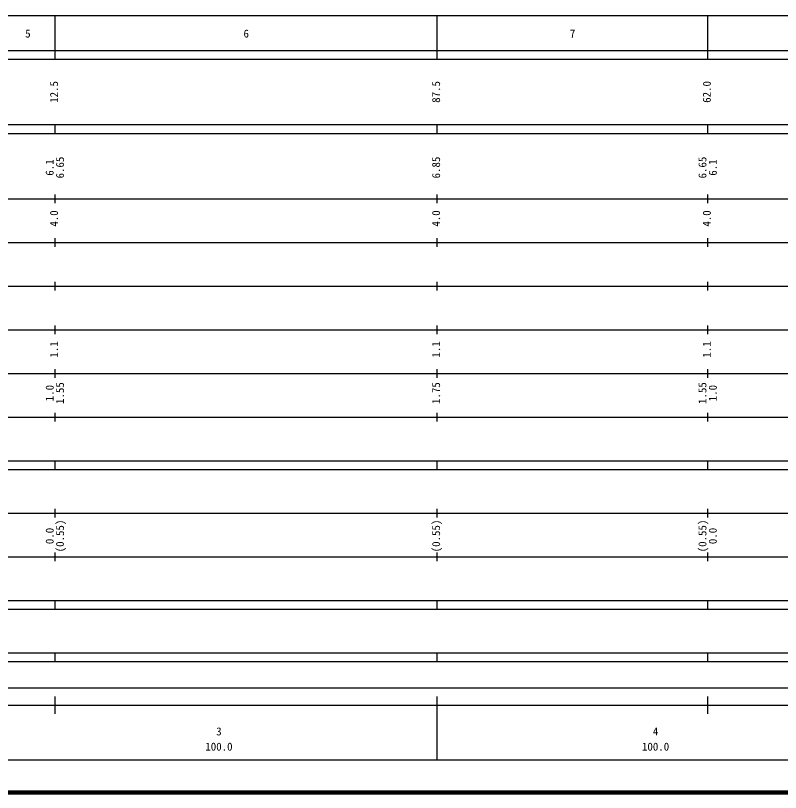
# Model space of a CAD drawing. Units: millimetres on the paper, enlarged 1000 times. Extents: x 40000 to 680000, y 20000 to 380000.
# Drawn here: x 271419 to 446600, y 20000 to 198000 of the extents above; entities that cross this region are included whole.
import ezdxf
from ezdxf.enums import TextEntityAlignment as Align

# ---------------------------------------------------------------- set-up
doc = ezdxf.new("R2010")
doc.units = ezdxf.units.MM
doc.header["$LTSCALE"] = 1000
doc.layers.add('M-TTL', color=2, linetype='Continuous', lineweight=140)
doc.layers.add('M-TTL-BAND', color=7, linetype='Continuous', lineweight=25)
doc.styles.add('ＭＳ ゴシック', font='')
doc.styles.get('ＭＳ ゴシック').set_extended_font_data('MS Gothic')

msp = doc.modelspace()

# ---------------------------------------------------------------- linework, layer by layer
at = {"layer": 'M-TTL'}
msp.add_line((40000, 20000), (680000, 20000), dxfattribs=at)
at = {"layer": 'M-TTL-BAND'}
for p, q in [((68000, 198000), (579000, 198000)), ((280500, 188000), (280500, 198000)), ((368000, 188000), (368000, 198000)), ((430000, 188000), (430000, 198000)), ((40000, 190000), (579000, 190000)), ((40000, 188000), (579000, 188000)), ((40000, 173000), (579000, 173000)), ((280500, 171000), (280500, 173000)), ((368000, 171000), (368000, 173000)), ((430000, 171000), (430000, 173000)), ((40000, 171000), (579000, 171000)), ((280500, 155000), (280500, 157000)), ((368000, 155000), (368000, 157000)), ((430000, 155000), (430000, 157000)), ((40000, 156000), (579000, 156000)), ((46000, 146000), (579000, 146000)), ((280500, 145000), (280500, 147000)), ((368000, 145000), (368000, 147000)), ((430000, 145000), (430000, 147000)), ((52000, 136000), (579000, 136000)), ((280500, 135000), (280500, 137000)), ((368000, 135000), (368000, 137000)), ((430000, 135000), (430000, 137000)), ((280500, 125000), (280500, 127000)), ((368000, 125000), (368000, 127000)), ((430000, 125000), (430000, 127000)), ((46000, 126000), (579000, 126000)), ((52000, 116000), (579000, 116000)), ((280500, 115000), (280500, 117000)), ((368000, 115000), (368000, 117000)), ((430000, 115000), (430000, 117000)), ((280500, 105000), (280500, 107000)), ((368000, 105000), (368000, 107000)), ((430000, 105000), (430000, 107000)), ((46000, 106000), (579000, 106000)), ((40000, 96000), (579000, 96000)), ((280500, 94000), (280500, 96000)), ((368000, 94000), (368000, 96000)), ((430000, 94000), (430000, 96000)), ((40000, 94000), (579000, 94000)), ((49000, 84000), (579000, 84000)), ((280500, 83000), (280500, 85000)), ((368000, 83000), (368000, 85000)), ((430000, 83000), (430000, 85000)), ((280500, 73000), (280500, 75000)), ((368000, 73000), (368000, 75000)), ((430000, 73000), (430000, 75000)), ((40000, 74000), (579000, 74000)), ((40000, 64000), (579000, 64000)), ((280500, 62000), (280500, 64000)), ((368000, 62000), (368000, 64000)), ((430000, 62000), (430000, 64000)), ((40000, 62000), (579000, 62000)), ((40000, 52000), (579000, 52000)), ((280500, 50000), (280500, 52000)), ((368000, 50000), (368000, 52000)), ((430000, 50000), (430000, 52000)), ((40000, 50000), (579000, 50000)), ((71000, 44000), (555800, 44000)), ((280500, 38000), (280500, 42000)), ((368000, 27500), (368000, 42000)), ((430000, 38000), (430000, 42000)), ((40000, 40000), (579000, 40000)), ((68000, 27500), (579000, 27500))]:
    msp.add_line(p, q, dxfattribs=at)

# ---------------------------------------------------------------- texts
at = {"layer": 'M-TTL-BAND', "style": 'ＭＳ ゴシック'}
for s, p in [('5', (274250, 192405)), ('6', (324250, 192405)), ('7', (399000, 192405)), ('3', (318000, 32523)), ('4', (418000, 32523)), ('100.0', (318000, 29033)), ('100.0', (418000, 29033))]:
    msp.add_text(s, height=1833, dxfattribs=at).set_placement(p, align=Align.BOTTOM_CENTER)
for s, p in [('12.5', (281693, 180500)), ('87.5', (369193, 180500)), ('62.0', (431193, 180500)), ('6.1', (280693, 163174)), ('6.65', (283063, 163174)), ('6.85', (369193, 163174)), ('6.65', (430193, 163174)), ('6.1', (432563, 163174)), ('4.0', (281693, 151500)), ('4.0', (369193, 151500)), ('4.0', (431193, 151500)), ('1.1', (281693, 121500)), ('1.1', (369193, 121500)), ('1.1', (431193, 121500)), ('1.0', (280693, 111500)), ('1.55', (283063, 111500)), ('1.75', (369193, 111500)), ('1.55', (430193, 111500)), ('1.0', (432563, 111500)), ('(0.55)', (283063, 78764)), ('(0.55)', (369193, 78764)), ('(0.55)', (430193, 78764)), ('0.0', (280693, 78764)), ('0.0', (432563, 78764))]:
    msp.add_text(s, height=1833, rotation=90, dxfattribs=at).set_placement(p, align=Align.BOTTOM_CENTER)

doc.saveas('drawing.dxf')
